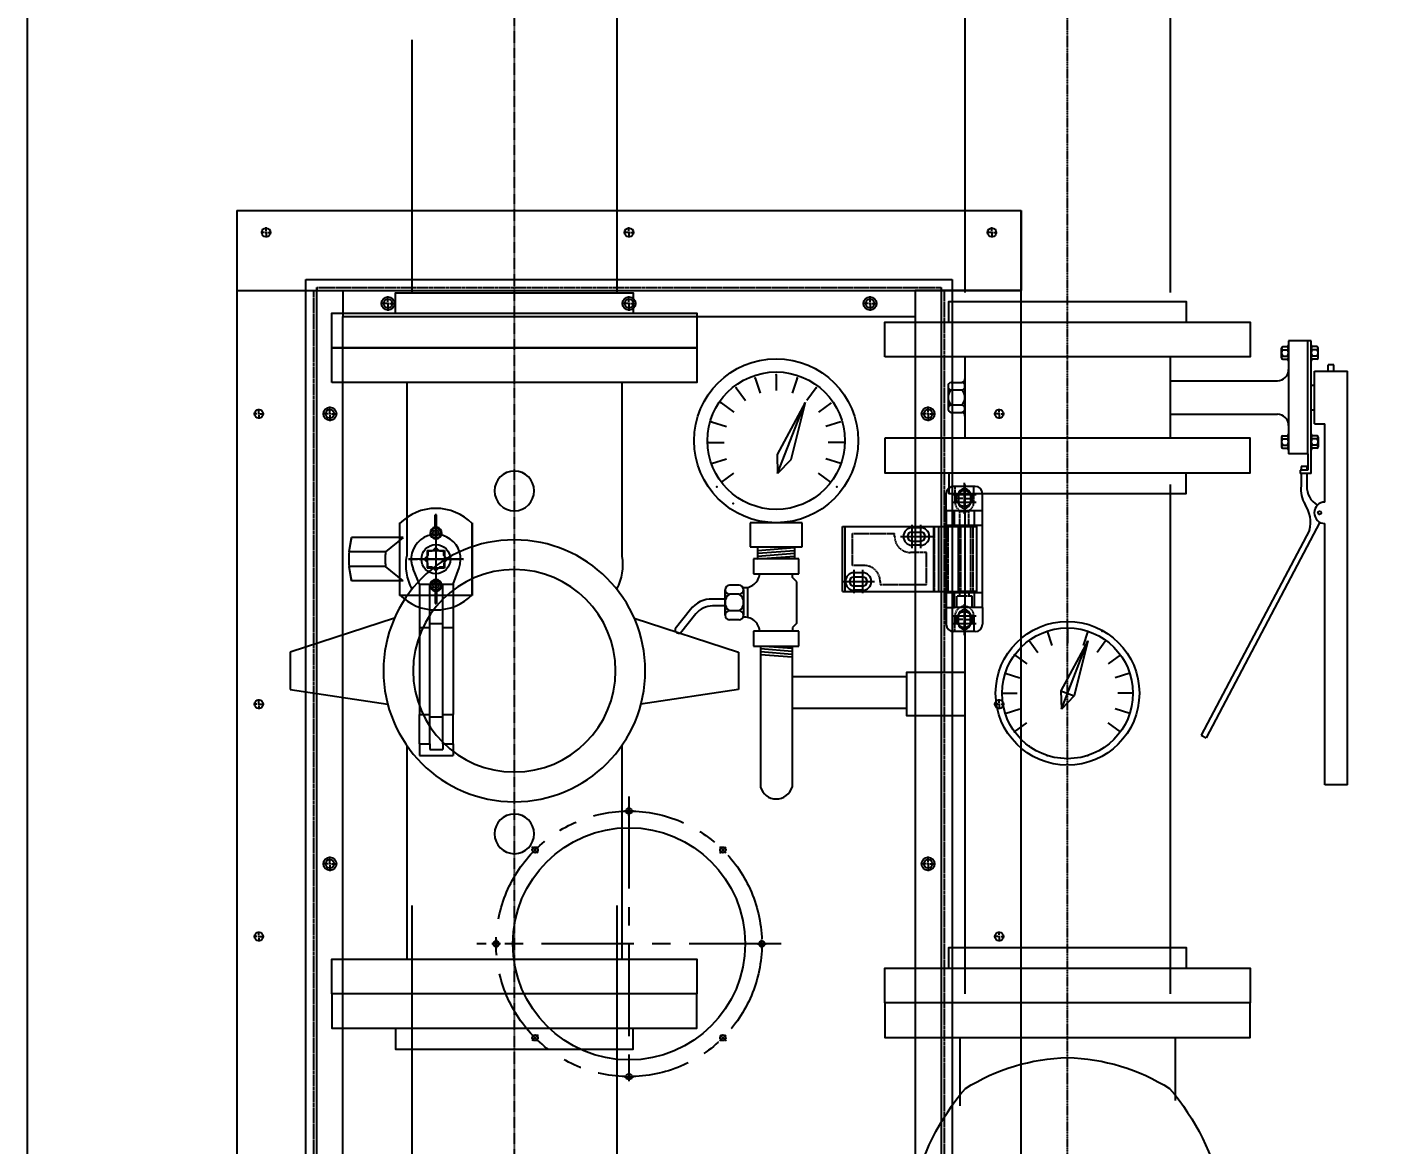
# Model space of a CAD drawing. Header units: millimetres. Extents: x -69706 to 52883, y -6882 to 68885.
# Drawn here: x -32462 to -31528, y 25586 to 26356 of the extents above; entities that cross this region are included whole.
import ezdxf

# ---------------------------------------------------------------- set-up
doc = ezdxf.new("R2010")
doc.units = ezdxf.units.MM
for name, pattern in [('YFM1P-長$0$CENTER', [2, 1.25, -0.25, 0.25, -0.25]), ('YFM1P-長$0$CENTER2', [1.125, 0.75, -0.125, 0.125, -0.125]), ('YFM1P-長$0$CENTERX2', [101.6, 63.5, -12.7, 12.7, -12.7]), ('YFM1P-長$0$DASHED', [0.75, 0.5, -0.25])]:
    doc.linetypes.add(name, pattern=pattern)
for name, color, linetype in [('YFM1P-長$0$03', 4, 'Continuous'), ('YFM1P-長$0$1', 7, 'Continuous'), ('YFM1P-長$0$AUDIT_I_250305115502-0', 1, 'YFM1P-長$0$CENTERX2'), ('YFM1P-長$0$BILLET', 7, 'Continuous'), ('YFM1P-長$0$BOLT', 3, 'Continuous'), ('YFM1P-長$0$DOOR-02-01', 230, 'Continuous'), ('YFM1P-長$0$HANDLE', 6, 'Continuous'), ('YFM1P-長$0$Hatch', 1, 'Continuous'), ('YFM1P-長$0$LOCKING', 191, 'Continuous'), ('YFM1P-長$0$M-FOUN', 252, 'Continuous'), ('YFM1P-長$0$M-PIPE-CHWR13', 94, 'Continuous'), ('YFM1P-長$0$M-PIPE-CHWR13_CL', 93, 'YFM1P-長$0$CENTER2'), ('YFM1P-長$0$M-PIPE-CHWS5', 160, 'Continuous'), ('YFM1P-長$0$M-PIPE-CHWS5_CL', 161, 'YFM1P-長$0$CENTER2'), ('YFM1P-長$0$MAU&DCC Valve Station$0$1', 1, 'Continuous'), ('YFM1P-長$0$MAU&DCC Valve Station$0$M-CPIPE-DRAIN', 1, 'Continuous'), ('YFM1P-長$0$MAU&DCC Valve Station$0$M-CWTR-VAVE', 4, 'Continuous'), ('YFM1P-長$0$PV-551', 7, 'Continuous'), ('YFM1P-長$0$TYPE14X10', 7, 'Continuous'), ('YFM1P-長$0$图层1', 3, 'YFM1P-長$0$DASHED'), ('YFM1P-長$0$虚线', 3, 'YFM1P-長$0$DASHED'), ('YFM1P-長$0$表面显示线', 5, 'Continuous')]:
    doc.layers.add(name, color=color, linetype=linetype)
doc.styles.add('dim-txt', font='isocp.shx', dxfattribs={"width": 0.7, "bigfont": 'chineset.shx'})
doc.dimstyles.new('ARCH-dim-200MM', dxfattribs={"dimscale": 2000, "dimtxt": 0.3, "dimasz": 0.1, "dimexe": 0.1, "dimexo": 0.1, "dimgap": 0.05, "dimtad": 1, "dimdec": 0, "dimrnd": 0.5, "dimdsep": 46, "dimtxsty": 'dim-txt', "dimblk": 'DOT', "dimcen": 2, "dimclrd": 256, "dimclre": 256, "dimclrt": 256, "dimadec": 0, "dimazin": 0, "dimtfac": 1, "dimtdec": 0, "dimtix": 1, "dimtmove": 2, "dimatfit": 3, "dimldrblk": 'OBLIQUE', "dimfxl": 1, "dimtvp": 1, "dimtolj": 1, "dimarcsym": 0})

# ---------------------------------------------------------------- blocks, each defined once
blk = doc.blocks.new('YFM1P-長$0$MAU&DCC Valve Station$0$tg')
for p, q in [((-13.92, 42.84), (-10.69, 32.89)), ((0, 45.05), (0, 34.59)), ((13.92, 42.84), (10.69, 32.89)), ((-26.48, 36.44), (-20.33, 27.98)), ((14.06, 36.14), (-4.48, 1.74)), ((-4.23, -10.88), (14.06, 36.14)), ((14.06, 36.14), (4.48, -1.74)), ((26.48, 36.44), (20.33, 27.98)), ((-36.44, 26.48), (-27.98, 20.33)), ((36.44, 26.48), (27.98, 20.33)), ((-42.84, 13.92), (-32.89, 10.69)), ((42.84, 13.92), (32.89, 10.69)), ((-4.48, 1.74), (4.48, -1.74)), ((-4.48, 1.74), (-4.23, -10.88)), ((-45.05, 0), (-34.59, 0)), ((4.48, -1.74), (-4.23, -10.88)), ((45.05, 0), (34.59, 0)), ((-42.84, -13.92), (-32.89, -10.69)), ((42.84, -13.92), (32.89, -10.69)), ((-36.44, -26.48), (-27.98, -20.33)), ((36.44, -26.48), (27.98, -20.33))]:
    blk.add_line(p, q)
for radius in [49.5, 45.05]:
    blk.add_circle((0, 0), radius)
for p in [(23.86, 42.84), (-26.48, 36.44), (26.48, 36.44), (-36.44, 26.48), (-42.84, 13.92), (-45.05, 0), (-42.84, -13.92), (-36.44, -26.48), (-26.48, -36.44), (-13.92, -42.84), (0, -45.05), (13.92, -42.84)]:
    blk.add_point(p)
blk = doc.blocks.new('YFM1P-長$0$MAU&DCC Valve Station$0$AA')
at = {"layer": 'YFM1P-長$0$MAU&DCC Valve Station$0$M-CWTR-VAVE', "color": 3}
for p, q in [((1737.86, 11796.73), (1737.86, 11803.23)), ((1738.72, 11804.31), (1741.86, 11804.31)), ((1742.73, 11808.23), (1745.05, 11808.23)), ((1742.73, 11716.99), (1742.73, 11808.23)), ((1745.05, 11808.23), (1758.32, 11808.23)), ((1745.05, 11730.4), (1745.05, 11808.23)), ((1758.32, 11808.23), (1758.32, 11730.4)), ((1762.33, 11804.31), (1759.18, 11804.31)), ((1763.19, 11796.73), (1763.19, 11803.23)), ((1738.72, 11802.14), (1741.86, 11802.14)), ((1738.72, 11797.81), (1741.86, 11797.81)), ((1738.72, 11795.65), (1741.86, 11795.65)), ((1762.33, 11802.14), (1759.18, 11802.14)), ((1762.33, 11797.81), (1759.18, 11797.81)), ((1762.33, 11795.65), (1759.18, 11795.65)), ((1839.95, 11797.31), (1839.95, 11741.31)), ((1981.25, 11797.31), (1981.25, 11741.31)), ((1740.5, 11787.52), (1717.78, 11787.52)), ((1717.78, 11502.42), (1717.78, 11787.52)), ((1727.21, 11791.8), (1731.06, 11791.8)), ((1727.21, 11787.52), (1727.21, 11791.8)), ((1731.06, 11787.52), (1731.06, 11791.8)), ((1740.5, 11751.11), (1740.5, 11787.52)), ((1742.73, 11777.89), (1740.5, 11777.89)), ((1839.95, 11780.87), (1766.05, 11780.87)), ((1990.8, 11779.63), (1983.32, 11779.63)), ((1992.86, 11777.05), (1992.86, 11761.58)), ((1990.8, 11774.47), (1983.32, 11774.47)), ((1742.73, 11760.73), (1740.5, 11760.73)), ((1839.95, 11757.76), (1766.05, 11757.76)), ((1990.8, 11764.15), (1983.32, 11764.15)), ((1990.8, 11759), (1983.32, 11759)), ((1740.5, 11751.11), (1733.25, 11751.11)), ((1733.25, 11697.28), (1733.25, 11751.11)), ((1737.86, 11741.9), (1737.86, 11735.4)), ((1738.72, 11742.98), (1741.86, 11742.98)), ((1738.72, 11740.81), (1741.86, 11740.81)), ((1762.33, 11742.98), (1759.18, 11742.98)), ((1762.33, 11740.81), (1759.18, 11740.81)), ((1763.19, 11741.9), (1763.19, 11735.4)), ((1738.72, 11736.48), (1741.86, 11736.48)), ((1738.72, 11734.31), (1741.86, 11734.31)), ((1745.05, 11730.4), (1758.32, 11730.4)), ((1745.05, 11730.4), (1745.05, 11719.31)), ((1762.33, 11736.48), (1759.18, 11736.48)), ((1762.33, 11734.31), (1759.18, 11734.31)), ((1745.05, 11719.31), (1750.28, 11719.31)), ((1745.8, 11721.69), (1745.8, 11719.31)), ((1745.8, 11721.69), (1749.67, 11721.69)), ((1749.67, 11721.69), (1749.67, 11719.31)), ((1750.28, 11719.31), (1750.28, 11716.99)), ((1742.73, 11716.99), (1750.28, 11716.99)), ((1745.8, 11716.99), (1745.8, 11708.42)), ((1749.67, 11716.99), (1749.67, 11708.42)), ((1733.25, 11502.42), (1733.25, 11682.48)), ((1736.78, 11683.37), (1815.08, 11534.82)), ((1744.02, 11677.93), (1818.5, 11536.63)), ((1818.5, 11536.63), (1815.08, 11534.82))]:
    blk.add_line(p, q, dxfattribs=at)
at = {"layer": 'YFM1P-長$0$MAU&DCC Valve Station$0$M-CWTR-VAVE'}
blk.add_line((1717.78, 11502.42), (1733.25, 11502.42), dxfattribs=at)
at = {"layer": 'YFM1P-長$0$MAU&DCC Valve Station$0$M-CWTR-VAVE', "color": 3}
for points in [[(1992.36, 11821.12), (1992.36, 11835.41), (1828.85, 11835.41), (1828.85, 11821.12)], [(2036.37, 11797.31), (2036.37, 11821.12), (1784.84, 11821.12), (1784.84, 11797.31), (2036.37, 11797.31)], [(1894.68, 11717.5), (1784.84, 11717.5), (1784.84, 11741.31), (1894.68, 11741.31)], [(1894.68, 11741.31), (2036.37, 11741.31)], [(2036.37, 11741.31), (2036.37, 11717.5), (1894.68, 11717.5)], [(1894.68, 11703.21), (1828.85, 11703.21), (1828.85, 11717.5)], [(1992.36, 11717.5), (1992.36, 11703.21), (1894.68, 11703.21)]]:
    blk.add_lwpolyline(points, dxfattribs=at)
at = {"layer": 'YFM1P-長$0$MAU&DCC Valve Station$0$M-CWTR-VAVE', "color": 3, "extrusion": (0, 0, -1)}
for centre, major_axis, start_param, end_param in [((1738.97, 11803.23), (-0.785, 0.785), 4.148305, 6.847269), ((1741.62, 11805.39), (0.785, 0.785), 0.785398, 2.13488), ((1741.62, 11803.23), (0.785, 0.785), -0.564084, 2.13488), ((1759.43, 11805.39), (-0.785, 0.785), 4.148305, 5.497787), ((1759.43, 11803.23), (-0.785, 0.785), 4.148305, 6.847269), ((1762.08, 11803.23), (0.785, 0.785), -0.564084, 2.13488), ((1741, 11799.98), (-2.22, 2.22), 4.736774, 6.2588), ((1738.97, 11796.73), (-0.785, 0.785), 4.148305, 6.847269), ((1739.59, 11799.98), (-2.22, 2.22), 1.595182, 3.117207), ((1741.62, 11796.73), (0.785, 0.785), -0.564084, 2.13488), ((1741.62, 11794.56), (-0.785, 0.785), 1.006713, 2.356194), ((1761.46, 11799.98), (-2.22, 2.22), 4.736774, 6.2588), ((1759.43, 11796.73), (0.785, 0.785), 2.577509, 5.276473), ((1759.43, 11794.56), (0.785, 0.785), 3.926991, 5.276473), ((1760.05, 11799.98), (-2.22, 2.22), 1.595182, 3.117207), ((1762.08, 11796.73), (-0.785, 0.785), 1.006713, 3.705676), ((1766.05, 11788.6), (5.47, 5.47), 2.356194, 3.926991), ((1983.9, 11782.21), (1.87, 1.87), 2.577509, 3.926991), ((1983.9, 11777.05), (-1.87, 1.87), 4.148305, 6.847269), ((1990.22, 11777.05), (-1.87, 1.87), 1.006713, 3.705676), ((1988.73, 11769.31), (5.29, 5.29), 3.165978, 4.688004), ((1985.39, 11769.31), (-5.29, 5.29), 1.595182, 3.117207), ((1766.05, 11750.02), (-5.47, 5.47), 5.497787, 7.068583), ((1983.9, 11761.58), (-1.87, 1.87), 4.148305, 6.847269), ((1983.9, 11756.42), (-1.87, 1.87), 5.497787, 6.847269), ((1990.22, 11761.58), (-1.87, 1.87), 1.006713, 3.705676), ((1741, 11738.65), (2.22, 2.22), 3.165978, 4.688004), ((1738.97, 11741.9), (0.785, 0.785), 2.577509, 5.276473), ((1741.62, 11744.06), (0.785, 0.785), 0.785398, 2.13488), ((1741.62, 11741.9), (-0.785, 0.785), 1.006713, 3.705676), ((1739.59, 11738.65), (-2.22, 2.22), 1.595182, 3.117207), ((1761.46, 11738.65), (2.22, 2.22), 3.165978, 4.688004), ((1759.43, 11744.06), (-0.785, 0.785), 4.148305, 5.497787), ((1759.43, 11741.9), (0.785, 0.785), 2.577509, 5.276473), ((1762.08, 11741.9), (-0.785, 0.785), 1.006713, 3.705676), ((1760.05, 11738.65), (-2.22, 2.22), 1.595182, 3.117207), ((1738.97, 11735.4), (0.785, 0.785), 2.577509, 5.276473), ((1741.62, 11735.4), (-0.785, 0.785), 1.006713, 3.705676), ((1741.62, 11733.23), (-0.785, 0.785), 1.006713, 2.356194), ((1759.43, 11735.4), (0.785, 0.785), 2.577509, 5.276473), ((1759.43, 11733.23), (0.785, 0.785), 3.926991, 5.276473), ((1762.08, 11735.4), (-0.785, 0.785), 1.006713, 3.705676), ((1731.13, 11707.88), (10.38, 10.38), 0.748374, 1.83462), ((1729.62, 11706.02), (14.28, 14.28), 0.66637, 1.326971), ((1733.25, 11689.88), (5.23, 5.23), -0.785398, 2.356194), ((1736.95, 11689.88), (-0.827, 0.827), 5.497787, 11.780972), ((1765.11, 11683.55), (-15.43, 15.43), 5.237289, 6.083365)]:
    blk.add_ellipse(centre, major_axis=major_axis, ratio=1, start_param=start_param, end_param=end_param, dxfattribs=at)
blk = doc.blocks.new('YFM1P-長$0$MAU&DCC Valve Station$0$ss')
at = {"layer": 'YFM1P-長$0$MAU&DCC Valve Station$0$M-CWTR-VAVE'}
for p, q in [((5386.58, 5333.48), (5386.58, 5322.62)), ((5359.08, 5324.55), (5365.46, 5315.76)), ((5372.12, 5331.19), (5375.48, 5320.86)), ((5401.03, 5331.19), (5397.67, 5320.86)), ((5414.07, 5324.55), (5407.69, 5315.76)), ((5348.73, 5314.2), (5357.52, 5307.82)), ((5406.55, 5314.28), (5387.3, 5278.56)), ((5387.56, 5265.45), (5406.55, 5314.28)), ((5406.55, 5314.28), (5396.6, 5274.94)), ((5424.42, 5314.2), (5415.63, 5307.82)), ((5342.09, 5301.16), (5352.42, 5297.8)), ((5431.06, 5301.16), (5420.73, 5297.8)), ((5339.8, 5286.71), (5350.66, 5286.71)), ((5433.35, 5286.71), (5422.49, 5286.71)), ((5387.3, 5278.56), (5387.56, 5265.45)), ((5342.09, 5272.25), (5352.42, 5275.61)), ((5396.6, 5274.94), (5387.56, 5265.45)), ((5431.06, 5272.25), (5420.73, 5275.61)), ((5348.73, 5259.21), (5357.52, 5265.59)), ((5424.42, 5259.21), (5415.63, 5265.59)), ((5368.56, 5231.57), (5368.56, 5215.02)), ((5404.59, 5231.57), (5368.56, 5231.57)), ((5404.59, 5215.02), (5404.59, 5231.57)), ((5368.56, 5215.02), (5404.59, 5215.02)), ((5373.97, 5206.57), (5373.97, 5215.02)), ((5373.97, 5212.53), (5399.18, 5214.52)), ((5373.97, 5210.54), (5399.18, 5212.53)), ((5399.18, 5215.02), (5399.18, 5206.57)), ((5371.01, 5206.57), (5371.01, 5196.25)), ((5402.14, 5206.57), (5371.01, 5206.57)), ((5373.97, 5208.56), (5399.18, 5210.54)), ((5373.97, 5206.57), (5399.18, 5208.56)), ((5402.14, 5196.25), (5402.14, 5206.57)), ((5371.01, 5196.25), (5402.14, 5196.25)), ((5397.75, 5193.75), (5397.75, 5196.25)), ((5400.72, 5190.78), (5397.75, 5193.75)), ((5351.32, 5185.34), (5351.32, 5167.79)), ((5351.34, 5185.34), (5351.34, 5167.79)), ((5361.07, 5188.44), (5354.44, 5188.44)), ((5364.16, 5185.34), (5364.16, 5167.79)), ((5366.77, 5186.88), (5366.77, 5166.25)), ((5400.72, 5162.35), (5400.72, 5190.78)), ((5351.32, 5178.94), (5342.71, 5178.94)), ((5351.32, 5174.2), (5342.71, 5174.2)), ((5361.07, 5182.25), (5354.44, 5182.25)), ((5327.54, 5171.68), (5316.94, 5158.52)), ((5331.23, 5168.71), (5320.63, 5155.55)), ((5361.07, 5170.89), (5354.44, 5170.89)), ((5361.07, 5164.69), (5354.44, 5164.69)), ((5371.01, 5156.88), (5371.01, 5146.57)), ((5402.14, 5156.88), (5371.01, 5156.88)), ((5400.72, 5162.35), (5397.75, 5159.38)), ((5397.75, 5159.38), (5397.75, 5156.88)), ((5402.14, 5146.57), (5402.14, 5156.88)), ((5371.01, 5146.57), (5402.14, 5146.57)), ((5375.68, 5146.57), (5375.68, 5049.41)), ((5378.57, 5146.57), (5397.48, 5145.08)), ((5397.48, 5146.57), (5397.48, 5049.41)), ((5375.68, 5144.81), (5397.48, 5143.09)), ((5375.68, 5142.82), (5397.48, 5141.1)), ((5375.68, 5140.83), (5397.48, 5139.11)), ((5397.48, 5125.54), (5476.58, 5125.54)), ((5397.48, 5103.74), (5476.58, 5103.74))]:
    blk.add_line(p, q, dxfattribs=at)
blk.add_lwpolyline([(5516.58, 5098.6), (5476.58, 5098.6), (5476.58, 5128.54), (5516.58, 5128.54)], close=True, dxfattribs=at)
for radius in [56.5, 47.34]:
    blk.add_circle((5386.58, 5288.07), radius, dxfattribs=at)
for centre, radius, start, end in [((5364.86, 5197.27), 10.39, 263.03661, 354.39742), ((5354.44, 5185.34), 3.1, 90, 270), ((5361.07, 5185.34), 3.1, 270, 90), ((5341.93, 5161.08), 17.87, 87.50392, 143.63508), ((5342.71, 5159.46), 14.74, 90, 141.139), ((5358.06, 5176.57), 6.74, 122.55049, 237.44951), ((5357.44, 5176.57), 6.74, 302.55049, 57.44951), ((5354.44, 5167.79), 3.1, 90, 270), ((5361.07, 5167.79), 3.1, 270, 90), ((5364.86, 5156.15), 10.39, 4.81378, 96.96339), ((5319.66, 5158.12), 2.75, 171.61436, 290.66364), ((5386.58, 5052.66), 11.37, 196.6033, 343.3967)]:
    blk.add_arc(centre, radius, start, end, dxfattribs=at)
for p in [(5386.58, 5333.48), (5359.08, 5324.55), (5372.12, 5331.19), (5401.03, 5331.19), (5414.07, 5324.55), (5348.73, 5314.2), (5342.09, 5301.16), (5339.8, 5286.71), (5433.35, 5286.71), (5342.09, 5272.25), (5431.06, 5272.25), (5345.71, 5256.17), (5428.34, 5256.17), (5357, 5244.87)]:
    blk.add_point(p, dxfattribs=at)
blk = doc.blocks.new('YFM1P-長$0$A$C1EDB6455')
at = {"layer": 'YFM1P-長$0$MAU&DCC Valve Station$0$M-CWTR-VAVE', "color": 3}
for p, q in [((80.42, 459.29, 0), (80.42, 339.58, 0)), ((228.5, 459.29, 0), (228.5, 339.58, 0)), ((71.86, 296.83, 0), (0, 273.49, 0)), ((237.05, 296.83, 0), (308.92, 273.49, 0)), ((0, 273.49, 0), (0, 247.71, 0)), ((308.92, 273.49, 0), (308.92, 247.71, 0)), ((0, 247.71, 0), (67.27, 237.53, 0)), ((308.92, 247.71, 0), (241.65, 237.53, 0)), ((80.42, 209.1, 0), (80.42, 61.91, 0)), ((228.5, 209.1, 0), (228.5, 61.91, 0))]:
    blk.add_line(p, q, dxfattribs=at)
at = {"layer": 'YFM1P-長$0$MAU&DCC Valve Station$0$M-CWTR-VAVE', "color": 3, "elevation": 0}
for points in [[(236.22, 506.57), (236.22, 520.86), (72.7, 520.86), (72.7, 506.57)], [(280.23, 483.1), (280.23, 506.91), (28.69, 506.91), (28.69, 483.1), (280.23, 483.1)], [(280.23, 459.29), (280.23, 483.1), (28.69, 483.1), (28.69, 459.29), (280.23, 459.29)], [(280.23, 38.1), (280.23, 61.91), (28.69, 61.91), (28.69, 38.1), (280.23, 38.1)], [(280.23, 38.1), (280.23, 14.29), (28.69, 14.29), (28.69, 38.1), (280.23, 38.1)], [(236.22, 14.29), (236.22, 0), (72.7, 0), (72.7, 14.29)]]:
    blk.add_lwpolyline(points, dxfattribs=at)
at = {"layer": 'YFM1P-長$0$MAU&DCC Valve Station$0$M-CWTR-VAVE', "color": 3}
for centre, radius in [((154.46, 384.51, 0), 13.67), ((154.46, 260.6, 0), 90.19), ((154.46, 260.6, 0), 69.71), ((154.46, 148.25, 0), 13.67)]:
    blk.add_circle(centre, radius, dxfattribs=at)
for centre, start, end in [((116.08, 333.55, 0), 170.41368, 207.44937), ((192.84, 333.55, 0), 332.54767, 9.58632)]:
    blk.add_arc(centre, 36.16, start, end, dxfattribs=at)
blk = doc.blocks.new('YFM1P-長$0$A$C141D08B8')
at = {"layer": 'YFM1P-長$0$MAU&DCC Valve Station$0$M-CWTR-VAVE'}
for p, q in [((54.76, 434.29, 0), (54.76, 390.81, 0)), ((202.92, 434.29, 0), (202.92, 387.06, 0)), ((54.76, 86.58, 0), (54.76, 63.37, 0)), ((202.92, 86.58, 0), (202.92, 63.37, 0))]:
    blk.add_line(p, q, dxfattribs=at)
at = {"layer": 'YFM1P-長$0$MAU&DCC Valve Station$0$M-CWTR-VAVE', "elevation": 0}
for points in [[(210.59, 481.91), (210.59, 496.2), (47.08, 496.2), (47.08, 481.91)], [(254.61, 458.1), (254.61, 481.91), (3.07, 481.91), (3.07, 458.1), (254.61, 458.1)], [(254.61, 458.1), (254.61, 434.29), (3.07, 434.29), (3.07, 458.1), (254.61, 458.1)], [(254.61, 38.1), (254.61, 61.91), (3.07, 61.91), (3.07, 38.1), (254.61, 38.1)], [(254.61, 38.1), (254.61, 14.29), (3.07, 14.29), (3.07, 38.1), (254.61, 38.1)], [(210.59, 14.29), (210.59, 0), (47.08, 0), (47.08, 14.29)]]:
    blk.add_lwpolyline(points, dxfattribs=at)
for points in [[(257.68, 192.37, 0.133256), (248.7, 225.46, 0.106756), (219.94, 256.79, 0.082828), (179.88, 276.15, 0.071352), (128.84, 283.47, 0.071352), (77.8, 276.15, 0.082828), (37.74, 256.79, 0.106756), (8.98, 225.46, 0.133256), (0, 192.37, 0.133256)], [(257.68, 175.76, 0.133256), (248.7, 208.84, 0.106756), (219.94, 240.18, 0.082828), (179.88, 259.54, 0.071352), (128.84, 266.86, 0.071352), (77.8, 259.54, 0.082828), (37.74, 240.18, 0.106756), (8.98, 208.84, 0.133256), (0, 175.76, 0.133256)]]:
    blk.add_lwpolyline(points, format="xyb", dxfattribs=at)
blk.add_lwpolyline([(0, 161.25, 0.133256), (8.98, 128.16, 0.106756), (37.74, 96.83, 0.082828), (77.8, 77.47, 0.071352), (128.84, 70.14, 0.071352), (179.88, 77.47, 0.082828), (219.94, 96.83, 0.106756), (248.7, 128.16, 0.133256), (257.68, 161.25, 0.133256), (248.7, 194.34, 0.106756), (219.94, 225.67, 0.082828), (179.88, 245.03, 0.071352), (128.84, 252.35, 0.071352), (77.8, 245.03, 0.082828), (37.74, 225.67, 0.106756), (8.98, 194.34, 0.133256)], format="xyb", close=True, dxfattribs=at)
at = {"layer": 'YFM1P-長$0$MAU&DCC Valve Station$0$M-CWTR-VAVE'}
for centre, radius, start, end in [((132.35, 282.07, 0), 138.32, 91.45393, 122.25022), ((125.33, 282.07, 0), 138.32, 57.74978, 88.54607), ((184.43, 290.99, 0), 165.9, 139.35775, 195.77648), ((73.25, 290.99, 0), 165.9, 344.22352, 40.64225)]:
    blk.add_arc(centre, radius, start, end, dxfattribs=at)
blk = doc.blocks.new('YFM1P-長$0$A$Cc3ad5393')
at = {"color": 252, "linetype": 'YFM1P-長$0$CENTER', "ltscale": 5}
for p, q in [((283884.98, 373114.55), (283884.98, 373063.65)), ((283884.98, 373105.6), (283884.98, 373072.59)), ((283901.49, 373089.1), (283868.48, 373089.1)), ((283900.94, 373089.1), (283869.02, 373089.1))]:
    blk.add_line(p, q, dxfattribs=at)
at = {"layer": 'YFM1P-長$0$03', "color": 252}
for p, q in [((283795.48, 372216.72), (283795.48, 373281.72)), ((283795.48, 373281.72), (284240.48, 373281.72)), ((284240.48, 373281.72), (284240.48, 372216.72))]:
    blk.add_line(p, q, dxfattribs=at)
at = {"layer": 'YFM1P-長$0$1', "color": 252}
for p, q in [((284256.48, 373139.22), (284241.48, 373139.22)), ((284248.98, 373125.62), (284248.98, 373141.62)), ((284248.98, 373120.32), (284248.98, 373136.32)), ((284236.48, 373122.72), (284236.48, 373134.22)), ((284240.98, 373133.62), (284256.98, 373133.62)), ((284240.98, 373128.32), (284256.98, 373128.32)), ((284244.88, 373133.62), (284244.88, 373128.32)), ((284253.08, 373133.62), (284253.08, 373128.32)), ((284261.48, 373122.72), (284261.48, 373134.22)), ((284212.95, 373096.72), (284212.95, 373112.72)), ((284218.95, 373110.72), (284212.95, 373110.72, 78.1)), ((284212.95, 373107.82), (284218.95, 373107.82)), ((284214.05, 373111.72), (284220.05, 373111.72)), ((284218.95, 373096.72), (284218.95, 373112.72)), ((284204.95, 373104.72), (284220.95, 373104.72)), ((284210.95, 373104.72), (284226.95, 373104.72)), ((284212.95, 373101.62), (284218.95, 373101.62)), ((284218.95, 373098.72), (284212.95, 373098.72)), ((284172.98, 373065.72), (284172.98, 373081.72)), ((284178.98, 373079.72), (284172.98, 373079.72)), ((284178.98, 373065.72), (284178.98, 373081.72)), ((284164.98, 373073.72), (284180.98, 373073.72)), ((284170.98, 373073.72), (284186.98, 373073.72)), ((284178.98, 373076.82), (284172.98, 373076.82)), ((284178.98, 373070.62), (284172.98, 373070.62)), ((284178.98, 373067.72), (284172.98, 373067.72)), ((284236.48, 373055.72), (284236.48, 373044.22)), ((284248.98, 373042.12), (284248.98, 373058.12)), ((284248.98, 373036.82), (284248.98, 373052.82)), ((284261.48, 373055.72), (284261.48, 373044.22)), ((284240.98, 373050.12), (284256.98, 373050.12)), ((284240.98, 373044.82), (284256.98, 373044.82)), ((284244.88, 373044.82), (284244.88, 373050.12)), ((284253.08, 373044.82), (284253.08, 373050.12)), ((284256.48, 373039.22), (284241.48, 373039.22))]:
    blk.add_line(p, q, dxfattribs=at)
at = {"layer": 'YFM1P-長$0$1', "color": 252, "linetype": 'Continuous'}
for p, q in [((283884.48, 373111.07), (283884.48, 373119.6)), ((283885.48, 373111.07), (283885.48, 373119.6)), ((283859.98, 373113.59), (283859.98, 373064.6)), ((283909.98, 373064.6), (283909.98, 373113.59)), ((283884.48, 373067.13), (283884.48, 373058.6)), ((283885.48, 373067.13), (283885.48, 373058.6))]:
    blk.add_line(p, q, dxfattribs=at)
for centre, radius in [((283884.98, 373107.1), 3.46), ((283884.98, 373107.1), 2), ((283884.98, 373089.1), 10), ((283884.98, 373071.1), 3.46), ((283884.98, 373071.1), 2)]:
    blk.add_circle(centre, radius, dxfattribs=at)
at = {"layer": 'YFM1P-長$0$1', "color": 252}
for centre, radius, start, end in [((284241.48, 373134.22), 5, 90, 180), ((284248.98, 373133.62), 4.1, 0, 180), ((284256.48, 373134.22), 5, 0, 90), ((284248.98, 373128.32), 4.1, 180, 0), ((284212.95, 373104.72), 6, 90, 270), ((284212.95, 373104.72), 3.1, 90, 270), ((284218.95, 373104.72), 6, 270, 90), ((284218.95, 373104.72), 3.1, 270, 90), ((284172.98, 373073.72), 6, 90, 270), ((284178.98, 373073.72), 6, 270, 90), ((284172.98, 373073.72), 3.1, 90, 270), ((284178.98, 373073.72), 3.1, 270, 90), ((284248.98, 373050.12), 4.1, 0, 180), ((284241.48, 373044.22), 5, 180, 270), ((284248.98, 373044.82), 4.1, 180, 0), ((284256.48, 373044.22), 5, 270, 0)]:
    blk.add_arc(centre, radius, start, end, dxfattribs=at)
at = {"layer": 'YFM1P-長$0$1', "color": 252, "linetype": 'Continuous'}
for centre, radius, start, end in [((283884.98, 373089.1), 35, 44.41531, 135.58469), ((283884.98, 373089.1), 30.5, 89.06068, 90.93932), ((283884.98, 373107.1), 4, 97.18076, 82.81924), ((283884.98, 373107.37), 3.73, 82.30067, 97.69933), ((283884.98, 373071.1), 4, 277.18076, 262.81924), ((283884.98, 373089.1), 35, 224.41531, 315.58469), ((283884.98, 373070.83), 3.73, 262.30067, 277.69933), ((283884.98, 373089.1), 30.5, 269.06068, 270.93932)]:
    blk.add_arc(centre, radius, start, end, dxfattribs=at)
at = {"layer": 'YFM1P-長$0$AUDIT_I_250305115502-0', "color": 252}
for p, q in [((283766.98, 373314.22), (283764.48, 373314.22)), ((283767.48, 373314.22), (283768.48, 373314.22)), ((283767.98, 373315.22), (283767.98, 373317.72)), ((283767.98, 373313.72), (283767.98, 373314.72)), ((283767.98, 373313.22), (283767.98, 373310.72)), ((283768.98, 373314.22), (283771.48, 373314.22)), ((284016.98, 373314.22), (284014.48, 373314.22)), ((284017.48, 373314.22), (284018.48, 373314.22)), ((284017.98, 373315.22), (284017.98, 373317.72)), ((284017.98, 373313.72), (284017.98, 373314.72)), ((284017.98, 373313.22), (284017.98, 373310.72)), ((284018.98, 373314.22), (284021.48, 373314.22)), ((284266.98, 373314.22), (284264.48, 373314.22)), ((284267.48, 373314.22), (284268.48, 373314.22)), ((284267.98, 373315.22), (284267.98, 373317.72)), ((284267.98, 373313.72), (284267.98, 373314.72)), ((284267.98, 373313.22), (284267.98, 373310.72)), ((284268.98, 373314.22), (284271.48, 373314.22)), ((283762.98, 373190.22), (283762.98, 373192.72)), ((283811.98, 373190.22), (283811.98, 373194.22)), ((284223.98, 373190.22), (284223.98, 373194.22)), ((284272.98, 373190.22), (284272.98, 373192.72)), ((283761.98, 373189.22), (283759.48, 373189.22)), ((283763.48, 373189.22), (283762.48, 373189.22)), ((283762.98, 373189.72), (283762.98, 373188.72)), ((283762.98, 373188.22), (283762.98, 373185.72)), ((283763.98, 373189.22), (283766.48, 373189.22)), ((283810.98, 373189.22), (283806.98, 373189.22)), ((283812.48, 373189.22), (283811.48, 373189.22)), ((283811.98, 373189.72), (283811.98, 373188.72)), ((283811.98, 373188.22), (283811.98, 373184.22)), ((283812.98, 373189.22), (283816.98, 373189.22)), ((284222.98, 373189.22), (284218.98, 373189.22)), ((284223.48, 373189.22), (284224.48, 373189.22)), ((284223.98, 373188.72), (284223.98, 373189.72)), ((284223.98, 373188.22), (284223.98, 373184.22)), ((284224.98, 373189.22), (284228.98, 373189.22)), ((284271.98, 373189.22), (284269.48, 373189.22)), ((284272.48, 373189.22), (284273.48, 373189.22)), ((284272.98, 373188.72), (284272.98, 373189.72)), ((284272.98, 373188.22), (284272.98, 373185.72)), ((284273.98, 373189.22), (284276.48, 373189.22)), ((284248.98, 373131.97), (284248.98, 373136.97)), ((284247.98, 373130.97), (284242.98, 373130.97)), ((284248.48, 373130.97), (284249.48, 373130.97)), ((284248.98, 373130.47), (284248.98, 373131.47)), ((284248.98, 373129.97), (284248.98, 373124.97)), ((284249.98, 373130.97), (284254.98, 373130.97)), ((284248.98, 373048.47), (284248.98, 373053.47)), ((284247.98, 373047.47), (284242.98, 373047.47)), ((284248.48, 373047.47), (284249.48, 373047.47)), ((284248.98, 373046.97), (284248.98, 373047.97)), ((284248.98, 373046.47), (284248.98, 373041.47)), ((284249.98, 373047.47), (284254.98, 373047.47)), ((283761.98, 372989.22), (283759.48, 372989.22)), ((283763.48, 372989.22), (283762.48, 372989.22)), ((283762.98, 372990.22), (283762.98, 372992.72)), ((283762.98, 372989.72), (283762.98, 372988.72)), ((283762.98, 372988.22), (283762.98, 372985.72)), ((283763.98, 372989.22), (283766.48, 372989.22)), ((284271.98, 372989.22), (284269.48, 372989.22)), ((284272.48, 372989.22), (284273.48, 372989.22)), ((284272.98, 372990.22), (284272.98, 372992.72)), ((284272.98, 372988.72), (284272.98, 372989.72)), ((284272.98, 372988.22), (284272.98, 372985.72)), ((284273.98, 372989.22), (284276.48, 372989.22)), ((284017.98, 372925.64), (284017.98, 372722.56)), ((284020.98, 372915.6), (284014.98, 372915.6)), ((284017.98, 372912.6), (284017.98, 372918.6)), ((283811.98, 372880.22), (283811.98, 372884.22)), ((283955.4, 372886.68), (283951.16, 372890.92)), ((283955.4, 372890.92), (283951.16, 372886.68)), ((284080.56, 372886.68), (284084.8, 372890.92)), ((284084.8, 372886.68), (284080.56, 372890.92)), ((284223.98, 372880.22), (284223.98, 372884.22)), ((283810.98, 372879.22), (283806.98, 372879.22)), ((283812.48, 372879.22), (283811.48, 372879.22)), ((283811.98, 372879.72), (283811.98, 372878.72)), ((283811.98, 372878.22), (283811.98, 372874.22)), ((283812.98, 372879.22), (283816.98, 372879.22)), ((284222.98, 372879.22), (284218.98, 372879.22)), ((284223.48, 372879.22), (284224.48, 372879.22)), ((284223.98, 372878.72), (284223.98, 372879.72)), ((284223.98, 372878.22), (284223.98, 372874.22)), ((284224.98, 372879.22), (284228.98, 372879.22)), ((283761.98, 372829.22), (283759.48, 372829.22)), ((283763.48, 372829.22), (283762.48, 372829.22)), ((283762.98, 372830.22), (283762.98, 372832.72)), ((283762.98, 372829.72), (283762.98, 372828.72)), ((283762.98, 372828.22), (283762.98, 372825.72)), ((283763.98, 372829.22), (283766.48, 372829.22)), ((284271.98, 372829.22), (284269.48, 372829.22)), ((284272.48, 372829.22), (284273.48, 372829.22)), ((284272.98, 372830.22), (284272.98, 372832.72)), ((284272.98, 372828.72), (284272.98, 372829.72)), ((284272.98, 372828.22), (284272.98, 372825.72)), ((284273.98, 372829.22), (284276.48, 372829.22)), ((284122.87, 372824.1), (283913.1, 372824.1)), ((283929.48, 372824.1), (283923.48, 372824.1)), ((283926.48, 372827.1), (283926.48, 372821.1)), ((284106.48, 372824.1), (284112.48, 372824.1)), ((284109.48, 372821.1), (284109.48, 372827.1)), ((283955.4, 372761.52), (283951.16, 372757.28)), ((283951.16, 372761.52), (283955.4, 372757.28)), ((284080.56, 372761.52), (284084.8, 372757.28)), ((284080.56, 372757.28), (284084.8, 372761.52)), ((284017.98, 372735.6), (284017.98, 372729.6)), ((284014.98, 372732.6), (284020.98, 372732.6))]:
    blk.add_line(p, q, dxfattribs=at)
blk.add_circle((284017.98, 372824.1), 91.5, dxfattribs=at)
at = {"layer": 'YFM1P-長$0$BILLET', "color": 252}
for p, q in [((283859.98, 373114.1), (283859.98, 373064.1)), ((283909.98, 373114.1), (283909.98, 373064.1)), ((283909.98, 373064.1), (283859.98, 373064.1))]:
    blk.add_line(p, q, dxfattribs=at)
at = {"layer": 'YFM1P-長$0$BILLET', "color": 252, "linetype": 'YFM1P-長$0$CENTER', "ltscale": 5}
for p, q in [((283884.98, 373105.8), (283884.98, 373072.4)), ((283901.68, 373089.1), (283868.29, 373089.1))]:
    blk.add_line(p, q, dxfattribs=at)
at = {"layer": 'YFM1P-長$0$BOLT', "color": 252, "linetype": 'YFM1P-長$0$CENTER', "ltscale": 1.5}
for p, q in [((283884.98, 373098.38), (283884.98, 373079.82)), ((283875.71, 373089.1), (283894.26, 373089.1))]:
    blk.add_line(p, q, dxfattribs=at)
at = {"layer": 'YFM1P-長$0$DOOR-02-01', "color": 252}
for p, q in [((283884.98, 373106.1), (283884.98, 373108.1)), ((283885.98, 373107.1), (283883.98, 373107.1)), ((283885.98, 373071.1), (283883.98, 373071.1)), ((283884.98, 373070.1), (283884.98, 373072.1))]:
    blk.add_line(p, q, dxfattribs=at)
at = {"layer": 'YFM1P-長$0$HANDLE', "color": 252, "linetype": 'YFM1P-長$0$CENTER', "ltscale": 5}
for p, q in [((283884.98, 373108.03), (283884.98, 373070.16)), ((283866.05, 373089.1), (283903.92, 373089.1))]:
    blk.add_line(p, q, dxfattribs=at)
at = {"layer": 'YFM1P-長$0$HANDLE', "color": 252, "linetype": 'Continuous'}
for p, q in [((283878.98, 373095.1), (283878.98, 373083.1)), ((283878.98, 373095.1), (283890.98, 373095.1)), ((283890.98, 373095.1), (283890.98, 373083.1)), ((283873.8, 373072), (283869.35, 373082.43)), ((283878.98, 373083.1), (283890.98, 373083.1)), ((283896.8, 373072), (283900.93, 373083.23)), ((283873.8, 373072), (283873.8, 373042)), ((283873.8, 373072), (283880.8, 373072)), ((283880.8, 373042), (283880.8, 373072)), ((283880.8, 373072), (283889.8, 373072)), ((283889.8, 373042), (283889.8, 373072)), ((283889.8, 373072), (283896.8, 373072)), ((283896.8, 373072), (283896.8, 373042)), ((283873.8, 373042), (283873.8, 372982)), ((283873.8, 373042), (283880.8, 373042)), ((283880.8, 373044.9), (283889.8, 373044.9)), ((283880.8, 372982), (283880.8, 373042)), ((283889.8, 372982), (283889.8, 373042)), ((283889.8, 373042), (283896.8, 373042)), ((283896.8, 373042), (283896.8, 372982)), ((283873.8, 372961.97), (283873.8, 372982)), ((283873.8, 372982), (283880.8, 372982)), ((283880.8, 372961.97), (283880.8, 372982)), ((283880.8, 372980.51), (283889.8, 372980.51)), ((283889.8, 372961.97), (283889.8, 372982)), ((283889.8, 372982), (283896.8, 372982)), ((283896.8, 372961.97), (283896.8, 372982)), ((283873.8, 372961.97), (283873.8, 372953.97)), ((283873.8, 372961.97), (283880.8, 372961.97)), ((283880.8, 372961.97), (283880.8, 372957.97)), ((283880.8, 372957.97), (283889.8, 372957.97)), ((283889.8, 372961.97), (283889.8, 372957.97)), ((283889.8, 372961.97), (283896.8, 372961.97)), ((283896.8, 372961.97), (283896.8, 372953.97)), ((283873.8, 372953.97), (283896.8, 372953.97))]:
    blk.add_line(p, q, dxfattribs=at)
blk.add_arc((283884.98, 373089.1), 16.99, 339.80144, 203.09076, dxfattribs=at)
at = {"layer": 'YFM1P-長$0$Hatch', "color": 252}
for p, q in [((283851.98, 373266.22), (283851.98, 373270.22)), ((284017.98, 373266.22), (284017.98, 373270.22)), ((284183.98, 373266.22), (284183.98, 373270.22)), ((283850.98, 373265.22), (283846.98, 373265.22)), ((283851.48, 373265.22), (283852.48, 373265.22)), ((283851.98, 373264.72), (283851.98, 373265.72)), ((283851.98, 373264.22), (283851.98, 373260.22)), ((283852.98, 373265.22), (283856.98, 373265.22)), ((284016.98, 373265.22), (284012.98, 373265.22)), ((284017.48, 373265.22), (284018.48, 373265.22)), ((284017.98, 373264.72), (284017.98, 373265.72)), ((284017.98, 373264.22), (284017.98, 373260.22)), ((284018.98, 373265.22), (284022.98, 373265.22)), ((284182.98, 373265.22), (284178.98, 373265.22)), ((284183.48, 373265.22), (284184.48, 373265.22)), ((284183.98, 373264.72), (284183.98, 373265.72)), ((284183.98, 373264.22), (284183.98, 373260.22)), ((284184.98, 373265.22), (284188.98, 373265.22))]:
    blk.add_line(p, q, dxfattribs=at)
at = {"layer": 'YFM1P-長$0$LOCKING', "color": 252}
for p, q in [((283825.19, 373094.1), (283826.89, 373104.1)), ((283862.53, 373104.1), (283826.89, 373104.1)), ((283862.53, 373104.1), (283850.34, 373094.1)), ((283850.34, 373094.1), (283825.19, 373094.1)), ((283879.48, 373091.6), (283876.98, 373089.1)), ((283879.48, 373086.6), (283876.98, 373089.1)), ((283879.48, 373094.6), (283879.48, 373091.6)), ((283882.48, 373094.6), (283879.48, 373094.6)), ((283884.98, 373097.1), (283882.48, 373094.6)), ((283887.48, 373094.6), (283884.98, 373097.1)), ((283890.48, 373094.6), (283887.48, 373094.6)), ((283890.48, 373091.6), (283890.48, 373094.6)), ((283892.98, 373089.1), (283890.48, 373091.6)), ((283892.98, 373089.1), (283890.48, 373086.6)), ((283850.34, 373084.1), (283825.19, 373084.1)), ((283826.89, 373074.1), (283825.19, 373084.1)), ((283862.53, 373074.1), (283850.34, 373084.1)), ((283879.48, 373083.6), (283879.48, 373086.6)), ((283882.48, 373083.6), (283879.48, 373083.6)), ((283884.98, 373081.1), (283882.48, 373083.6)), ((283887.48, 373083.6), (283884.98, 373081.1)), ((283890.48, 373083.6), (283887.48, 373083.6)), ((283890.48, 373086.6), (283890.48, 373083.6)), ((283862.53, 373074.1), (283826.89, 373074.1))]:
    blk.add_line(p, q, dxfattribs=at)
at = {"layer": 'YFM1P-長$0$LOCKING', "color": 252, "linetype": 'YFM1P-長$0$CENTER', "ltscale": 8}
blk.add_line((283903.88, 373089.1), (283866.09, 373089.1), dxfattribs=at)
at = {"layer": 'YFM1P-長$0$LOCKING', "color": 252}
for radius, start, end in [(60, 165.52249, 175.21981), (60, 175.21981, 184.78019), (35, 171.78679, 188.21321), (60, 184.78019, 194.47751)]:
    blk.add_arc((283884.98, 373089.1), radius, start, end, dxfattribs=at)
at = {"layer": 'YFM1P-長$0$PV-551', "color": 252}
for p, q in [((284236.48, 373122.72), (284242.11, 373122.72)), ((284236.48, 373122.72), (284236.48, 373065.72)), ((284242.11, 373112.22), (284242.11, 373122.72)), ((284242.11, 373122.72), (284255.86, 373122.72)), ((284255.86, 373112.22), (284255.86, 373122.72)), ((284255.86, 373122.72), (284261.48, 373122.72)), ((284261.48, 373112.72), (284261.48, 373122.72)), ((284164.98, 373111.72), (284210.76, 373111.72)), ((284164.98, 373071.72), (284164.98, 373111.72)), ((284166.98, 373066.72), (284166.98, 373111.72)), ((284210.76, 373111.72), (284215.76, 373111.72)), ((284215.76, 373111.72), (284228.05, 373111.72)), ((284227.95, 373066.72), (284227.95, 373111.72)), ((284228.05, 373111.72), (284231.41, 373111.72)), ((284231.41, 373111.72), (284244.95, 373111.72)), ((284231.41, 373066.72), (284231.41, 373111.72)), ((284236.48, 373112.72), (284236.48, 373111.72)), ((284261.48, 373112.22), (284236.48, 373112.22)), ((284244.95, 373066.72), (284244.95, 373111.72)), ((284244.95, 373111.72), (284257.48, 373111.72)), ((284257.48, 373066.72), (284257.48, 373111.72)), ((284261.48, 373065.72), (284261.48, 373112.72)), ((284164.98, 373066.72), (284164.98, 373071.72)), ((284164.98, 373066.72), (284228.05, 373066.72)), ((284228.05, 373066.72), (284231.41, 373066.72)), ((284231.41, 373066.72), (284244.95, 373066.72)), ((284236.48, 373066.22), (284261.48, 373066.22)), ((284236.48, 373065.72), (284236.48, 373055.72)), ((284242.11, 373055.72), (284242.11, 373066.22)), ((284257.48, 373066.72), (284244.95, 373066.72)), ((284255.86, 373055.72), (284255.86, 373066.22)), ((284261.48, 373055.72), (284261.48, 373065.72)), ((284236.48, 373055.72), (284242.11, 373055.72)), ((284255.86, 373055.72), (284242.11, 373055.72)), ((284261.48, 373055.72), (284255.86, 373055.72))]:
    blk.add_line(p, q, dxfattribs=at)
at = {"layer": 'YFM1P-長$0$TYPE14X10', "color": 252}
blk.add_line((283603.43, 374127.79), (283603.43, 371608.79), dxfattribs=at)
at = {"layer": 'YFM1P-長$0$图层1', "color": 252}
for p, q in [((284242.48, 373139.22), (284242.48, 373128.32)), ((284255.48, 373128.32), (284255.48, 373139.22)), ((284245.93, 373112.22), (284245.93, 373122.72)), ((284252.03, 373112.22), (284252.03, 373122.72)), ((284228.32, 373066.72), (284228.32, 373111.72)), ((284231.32, 373066.72), (284231.32, 373111.72)), ((284237.48, 373111.72), (284237.48, 373066.72)), ((284240.82, 373066.72), (284240.82, 373111.72)), ((284244.98, 373066.72), (284244.98, 373111.72)), ((284246.28, 373066.72), (284246.28, 373111.72)), ((284246.48, 373066.72), (284246.48, 373111.72)), ((284253.48, 373066.72), (284253.48, 373111.72)), ((284254.98, 373066.72), (284254.98, 373111.72)), ((284171.98, 373084.72), (284171.98, 373106.72)), ((284171.98, 373106.72), (284200.95, 373106.72)), ((284200.95, 373104.72), (284200.95, 373106.72)), ((284222.95, 373093.72), (284211.95, 373093.72)), ((284222.95, 373071.72), (284222.95, 373093.72)), ((284179.98, 373084.72), (284171.98, 373084.72)), ((284190.98, 373073.72), (284190.98, 373071.72)), ((284190.98, 373071.72), (284222.95, 373071.72)), ((284254.23, 373063.72), (284243.73, 373063.72)), ((284243.73, 373055.72), (284243.73, 373063.72)), ((284245.73, 373063.72), (284245.73, 373066.22)), ((284252.23, 373063.72), (284252.23, 373066.22)), ((284254.23, 373055.72), (284254.23, 373063.72)), ((284242.48, 373039.22), (284242.48, 373050.12)), ((284255.48, 373050.12), (284255.48, 373039.22))]:
    blk.add_line(p, q, dxfattribs=at)
for centre, radius, start, end in [((284248.98, 373128.32), 6.5, 180, 0), ((284211.95, 373104.72), 11, 180, 270), ((284179.98, 373073.72), 11, 0, 90), ((284248.98, 373050.12), 6.5, 0, 180)]:
    blk.add_arc(centre, radius, start, end, dxfattribs=at)
at = {"layer": 'YFM1P-長$0$虚线', "color": 252}
for p, q in [((283802.98, 373276.22), (283802.98, 373274.22)), ((283802.98, 373276.22), (284232.98, 373276.22)), ((284232.98, 373276.22), (284232.98, 373274.22)), ((283800.98, 372216.72), (283800.98, 373274.22)), ((284234.98, 373274.22), (284234.98, 372216.72))]:
    blk.add_line(p, q, dxfattribs=at)
at = {"layer": 'YFM1P-長$0$表面显示线', "color": 252}
for p, q in [((283747.98, 373329.22), (284287.98, 373329.22)), ((283747.98, 373329.22), (283747.98, 373274.22)), ((284287.98, 372169.22), (284287.98, 373329.22)), ((284287.98, 373329.22), (284287.98, 373274.22)), ((283747.98, 373314.22), (283747.98, 372169.22)), ((283802.98, 372216.72), (283802.98, 373276.22)), ((284232.98, 373276.22), (284232.98, 372216.72)), ((283747.98, 373274.22), (283820.98, 373274.22)), ((283747.98, 373274.22), (284287.98, 373274.22)), ((283820.98, 373274.22), (283820.98, 373256.22)), ((284287.98, 373274.22), (284214.98, 373274.22)), ((284214.98, 373274.22), (284214.98, 373256.22)), ((283820.98, 372224.22), (283820.98, 373256.22)), ((283820.98, 373256.22), (284214.98, 373256.22)), ((284214.98, 373256.22), (284214.98, 372216.72))]:
    blk.add_line(p, q, dxfattribs=at)
for centre, radius in [((283767.98, 373314.22), 3), ((284017.98, 373314.22), 3), ((284267.98, 373314.22), 3), ((283851.98, 373265.22), 4.5), ((283851.98, 373265.22), 3), ((284017.98, 373265.22), 4.5), ((284017.98, 373265.22), 3), ((284183.98, 373265.22), 4.5), ((284183.98, 373265.22), 3), ((283762.98, 373189.22), 3), ((283811.98, 373189.22), 4.5), ((283811.98, 373189.22), 3), ((284223.98, 373189.22), 4.5), ((284223.98, 373189.22), 3), ((284272.98, 373189.22), 3), ((284248.98, 373130.97), 5.5), ((284248.98, 373047.47), 5.5), ((283762.98, 372989.22), 3), ((284272.98, 372989.22), 3), ((284017.98, 372915.6), 1.95), ((284017.98, 372824.1), 80), ((283811.98, 372879.22), 4.5), ((283953.28, 372888.8), 1.95), ((284082.68, 372888.8), 1.95), ((284223.98, 372879.22), 4.5), ((283811.98, 372879.22), 3), ((284223.98, 372879.22), 3), ((283762.98, 372829.22), 3), ((284272.98, 372829.22), 3), ((283926.48, 372824.1), 1.95), ((284109.48, 372824.1), 1.95), ((283953.28, 372759.4), 1.95), ((284082.68, 372759.4), 1.95), ((284017.98, 372732.6), 1.95)]:
    blk.add_circle(centre, radius, dxfattribs=at)
blk = doc.blocks.new('_Dot')
at = {"color": 0, "linetype": 'ByBlock', "lineweight": -2}
blk.add_line((-0.5, 0), (-1, 0), dxfattribs=at)
at = {"color": 0, "linetype": 'ByBlock', "const_width": 0.5}
blk.add_lwpolyline([(-0.25, 0, 1), (0.25, 0, 1)], format="xyb", close=True, dxfattribs=at)
blk = doc.blocks.new('*D356')
at = {"lineweight": -2, "ltscale": 500, "transparency": 16777216}
for p, q in [((-31545.49, 28350.22), (-24413.81, 28350.22)), ((-24613.81, 28150.22), (-24613.81, 24240.99)), ((-31597.56, 24040.99), (-24413.81, 24040.99))]:
    blk.add_line(p, q, dxfattribs=at)
at = {"lineweight": -2, "ltscale": 500, "transparency": 16777216, "xscale": 200, "yscale": 200, "zscale": 200}
for p, rotation in [((-24613.81, 28350.22), 90), ((-24613.81, 24040.99), 270)]:
    blk.add_blockref('_Dot', p, dxfattribs=dict(at, rotation=rotation))
at = {"ltscale": 500, "transparency": 16777216, "insert": (-25013.81, 26195.61), "char_height": 600, "attachment_point": 5, "rotation": 90, "style": 'dim-txt'}
blk.add_mtext('\\A1;4309', dxfattribs=at)
blk = doc.blocks.new('_OBLIQUE')
at = {"color": 0, "linetype": 'ByBlock', "lineweight": -2}
blk.add_line((-0.5, -0.5), (0.5, 0.5), dxfattribs=at)

msp = doc.modelspace()

# ---------------------------------------------------------------- linework, layer by layer
at = {"layer": 'YFM1P-長$0$M-PIPE-CHWR13'}
for p, q in [((-32055.824, 27792.098, 0), (-32055.824, 26173.106, 0)), ((-32197.124, 26347.194, 0), (-32197.124, 26172.766, 0)), ((-32197.124, 25750.692, 0), (-32197.124, 25220.431, 0)), ((-32055.824, 25750.692, 0), (-32055.824, 25220.431, 0))]:
    msp.add_line(p, q, dxfattribs=at)
at = {"layer": 'YFM1P-長$0$M-PIPE-CHWR13_CL', "ltscale": 0.5}
msp.add_line((-32126.474, 25220.431, 0), (-32126.474, 28107.35, 0), dxfattribs=at)
at = {"layer": 'YFM1P-長$0$M-PIPE-CHWS5'}
for p, q in [((-31816.135, 27755.234, 0), (-31816.135, 26173.106, 0)), ((-31674.835, 27755.234, 0), (-31674.835, 26173.106, 0)), ((-31816.135, 26040.906, 0), (-31816.135, 25690.006, 0)), ((-31674.835, 26040.906, 0), (-31674.835, 25690.006, 0))]:
    msp.add_line(p, q, dxfattribs=at)
at = {"layer": 'YFM1P-長$0$M-PIPE-CHWS5_CL'}
msp.add_line((-31745.485, 24867.381, 0), (-31745.485, 27755.234, 0), dxfattribs=at)

# ---------------------------------------------------------------- block references
at = {"xscale": -1}
for name, p in [('YFM1P-長$0$A$C1EDB6455', (-31972.013, 25651.906, 0)), ('YFM1P-長$0$A$C141D08B8', (-31616.647, 25225.681, 0))]:
    msp.add_blockref(name, p, dxfattribs=at)
at = {"layer": 'YFM1P-長$0$M-FOUN'}
msp.add_blockref('YFM1P-長$0$A$Cc3ad5393', (-316065.485, -347099.719, 0), dxfattribs=at)
at = {"layer": 'YFM1P-長$0$MAU&DCC Valve Station$0$1'}
msp.add_blockref('YFM1P-長$0$MAU&DCC Valve Station$0$ss', (-37332.711, 20782.939, 0), dxfattribs=at)
at = {"layer": 'YFM1P-長$0$MAU&DCC Valve Station$0$M-CPIPE-DRAIN', "xscale": -1}
msp.add_blockref('YFM1P-長$0$MAU&DCC Valve Station$0$AA', (-29834.881, 14331.469, 0), dxfattribs=at)
at = {"layer": 'YFM1P-長$0$MAU&DCC Valve Station$0$M-CWTR-VAVE'}
msp.add_blockref('YFM1P-長$0$MAU&DCC Valve Station$0$tg', (-31745.485, 25897.006, 0), dxfattribs=at)

# ---------------------------------------------------------------- dimensions: what is measured, and where the dimension line sits
at = {"ltscale": 500}
dim = msp.add_linear_dim(base=(-24613.807, 24040.991), p1=(-31745.485, 28350.222, 0), p2=(-31797.559, 24040.991, 0), angle=90, dimstyle='ARCH-dim-200MM', dxfattribs=at)
dim.commit()
dim.dimension.update_dxf_attribs({"geometry": '*D356', "text_midpoint": (-25013.807, 26195.607)})

doc.saveas('drawing.dxf')
